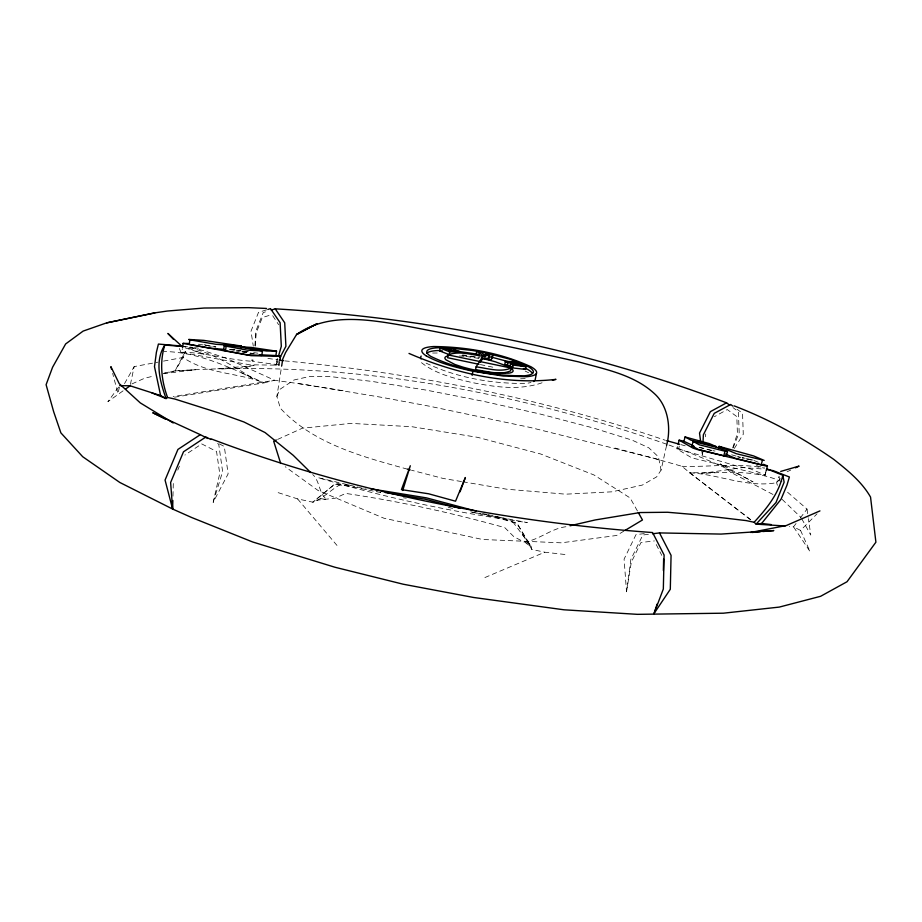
<?xml version="1.0" encoding="UTF-8"?>
<svg xmlns="http://www.w3.org/2000/svg" width="922" height="922" viewBox="0 0 922 922"><rect width="100%" height="100%" fill="white"/><g stroke="black" fill="none" stroke-linecap="round" stroke-linejoin="round"><path stroke-width="0.69" stroke-dasharray="4.61 3.46" d="M172.967 496.186L173.382 480.466M701.654 449.556L702.357 455.053L702.495 452.356M254.968 345.681L255.717 331.367L263.243 312.546L267.242 311.313M255.175 346.188L256.247 332.715L262.321 317.537L271.944 314.598M644.282 533.596L635.984 534.645L624.09 559.124L626.522 591.763L630.855 559.435L642.841 535.002L649.779 534.126M279.758 361.701L279.239 365.17L249.712 364.801L181.818 352.492L182.326 348.908M279.239 365.17L278.513 364.755L279.228 360.053M407.443 469.171C362.3 456.667 313.169 443.782 280.357 408.239L276.888 396.472L281.683 365.942M626.522 591.763L631.316 562.201L640.997 542.505L654.389 540.926M702.357 455.053L703.498 448.023M705.307 436.786L705.756 433.974M130.405 384.428L134.174 366.587L157.927 362.162M277.891 361.482L275.897 365.262L277.338 358.428M462.89 481.791L506.57 489.19L565.601 494.18L612.001 491.818L642.346 485.064L656.614 476.893L661.062 470.105L666.571 445.487M219.401 443.92L224.3 446.444L228.126 473.873L213.189 502.271L219.736 473.562L216.543 451.457L201.711 443.908L184.907 455.053M766.021 471.419L764.937 475.418L694.762 458.591L690.509 457.105L676.921 448.887L677.509 446.582M676.921 448.887L678.569 448.968L679.456 445.476M764.937 475.418L765.882 471.845M275.897 365.262L277.833 358.485M213.189 502.271L222.628 471.568L218.71 444.15L215.033 442.26M732.736 447.85L737.416 433.478L736.805 416.583L727.262 409.541L714.377 416.721M164.266 373.007L175.019 370.886L183.075 357.471L185.357 351.351L175.019 370.886L163.978 373.548M733.128 447.965L739.179 432.579L738.418 411.638L733.025 407.639M276.888 396.472L279.723 389.464L294.014 379.991L309.884 376.407L329.995 376.545L371.946 381.408L426.632 390.179L483.739 401.393L540.361 414.082L593.157 427.946L632.181 440.163L648.834 447.827L658.458 456.886L661.062 470.105M177.739 470.093L179.364 466.209M124.528 383.621L134.174 366.587M734.327 448.472L743.27 434.274L742.544 413.298L737.151 409.299M796.055 523.512L793.519 526.842L789.347 526.427M800.273 517.968L807.027 509.094L786.362 491.184M780.415 478.725L776.566 482.702C747.004 488.003 718.883 474.288 689.794 472.825L681.946 466.29L652.995 458.004L530.081 427.428L429.64 406.245L382.665 397.509L304.629 384.486L274.572 380.267L226.374 358.301L203.981 350.74L188.975 346.949L193.067 347.479M800.561 530.415L793.519 526.842L810.081 551.61L800.561 530.415L817.042 513.831M278.167 492.648L297.552 498.883L312.8 502.19C323.265 498.548 330.502 489.882 340.241 484.684L352.077 485.952M123.087 390.836L107.862 401.727L119.722 385.615L118.004 393.636L112.657 373.398M623.998 531.037L616.622 535.475L561.337 542.827L482.552 539.485L383.921 518.21L318.067 490.481L285.209 466.716M787.134 471.764L790.719 470.07M277.591 439.425L302.416 428.188L351.005 423.394L411.904 426.713L477.584 437.339L540.684 453.993L593.952 474.957L630.118 497.938L637.667 511.399M131.938 383.921L144.639 378.216L154.308 375.888M484.891 577.552L544.752 552.209L564.99 554.502M266.493 309.873L258.517 312.351L251.003 331.205L253.285 346.13M181.818 352.492L182.81 352.227C205.837 352.734 227.988 359.684 250.991 361.193M542.055 382.78C519.397 390.686 495.16 387.033 472.214 382.572C453.555 378.17 433.928 373.675 419.118 360.709M565.901 526.739C550.883 528.571 538.967 540.108 524.076 542.044L513.831 536.65L504.783 527.638C452.564 512.978 399.295 501.291 345.635 493.408L335.274 498.203L316.603 500.243M163.505 361.113L183.075 357.471C207.104 374.136 237.749 372.511 264.118 382.861L274.572 380.267L173.186 396.564M174.615 397.198L264.118 382.861C232.217 368.858 199.809 352.043 164.174 351.524M163.194 373.733L195.372 369.78L175.019 370.886C341.958 359.442 510.304 389.614 667.678 444.554M217.719 368.823L254.08 365.561L238.164 368.477L218.71 368.984M782.063 481.86C757.1 470.255 728.449 471.914 701.619 473.493L742.671 467.558L764.05 469.091M520.607 378.758L523.339 378.7A55.458 10.05 11.1 0 0 527.603 378.101M750.52 519.778L689.794 472.825L715.092 472.467M681.946 466.29C709.387 467.27 737.081 462.464 764.257 468.134M432.625 353.034L440.405 352.999M244.491 351.513L248.341 351.72M229.417 349.726L235.075 350.083M236.481 350.176L240.723 350.441M459.398 355.973L463.605 356.284M198.38 344.217L215.967 346.972L204.35 345.047M340.241 484.684L334.617 484.257L312.8 502.19L334.617 484.257L351.386 486.551L380.809 492.602L376.637 491.61M184.803 346.614L187.581 346.833M461.899 355.581L469.966 356.457A34.321 6.212 11.1 0 1 478.622 357.863M278.513 364.755L252.386 361.378M194.427 347.652L198.507 348.182M462.567 354.878L466.751 355.443M466.405 356.491L479.659 358.543M236.101 351.052L239.443 351.501M231.042 349.231L235.098 349.772M229.981 349.426L241.138 350.925M242.532 351.121L248.11 351.87M253.688 352.63L257.872 353.195M320.948 498.687L326.826 499.54C318.724 493.673 320.003 481.053 312.742 474.553M267.91 358.404L277.822 359.857M284.748 360.882C414.151 372.984 542.32 398.269 665.43 440.313M403.433 497.788L406.256 498.203M758.218 462.199L752.928 460.078L742.464 458.13M298.693 383.644L343.514 390.778M242.325 351.731L254.276 353.714M241.898 351.87L253.988 353.898M461.473 481.549L443.159 478.449L411.558 470.243M712.867 450.674L715.034 451.054M470.865 356.053L480.085 357.759M345.427 484.396L353.218 485.848M475.256 512.713L469.632 511.641L499.148 518.279L517.127 523.466L531.164 546.504L531.81 549.431L544.752 552.209M476.662 512.978L527.349 522.59C456.644 512.897 386.629 498.157 318.24 477.7L355.777 486.643M480.385 364.582L495.483 367.728M482.413 513.45L486.597 514.372M487.992 514.672L496.382 516.516L517.127 523.466L531.81 549.431M752.928 460.078L742.118 457.635L752.433 460.389M185.045 347.801L204.039 354.14L184.527 346.603M357.171 486.977L366.91 489.294M738.211 456.69L740.815 457.324M495.345 516.216L509.198 519.559M181.288 346.004C208.095 350.268 231.111 364.628 253.642 378.85L240.285 372.223M699.06 447.424L713.997 451.215M699.475 447.262L711.53 450.328M204.085 344.644L212.083 346.684M614.951 448.046L658.7 459.64M681.093 444.681L685.207 445.822M448.173 507.204L453.716 508.771M731.665 454.8L736.897 456.309M737.231 456.724L739.986 457.531M529.643 543.657L524.076 542.044L531.164 546.504L512.736 521.737M756.455 465.633L764.35 467.973M678.569 448.968L737.715 466.302L750.623 468.952L765.087 474.98M669.015 445.049C697.747 455.503 726.167 467.224 753.043 481.872L720.382 463.824L731.019 472.467L773.328 494.653M525.194 371.093L528.606 372.753M426.102 363.13C456.69 377.686 491.391 383.725 525.148 383.448A59.7 10.949 11 0 0 530.968 382.492M689.794 472.825L750.727 519.651M782.121 499.367L801.022 517.484M297.552 498.883L336.979 545.421M522.474 534.495L531.164 546.504M272.693 315.716L278.651 324.717M801.725 518.74L810.772 535.094L808.41 518.671M656.234 544.545L661.789 555.39M179.398 348.516L183.075 357.471M777.419 485.272L776.566 482.702L779.067 476.478L779.436 479.175M807.027 509.094L808.202 517.3"/><path stroke-width="1.38" d="M663.379 570.476L663.633 559.009M734.131 405.876C769.444 419.383 802.67 437.777 833.684 459.317C847.525 470.335 861.586 481.48 870.541 497.073L875.9 542.194L847.03 581.736L820.603 596.303L779.286 607.091L723.378 613.199L637.39 614.34L564.022 609.799L473.608 597.479L403.145 584.202L334.928 567.237L252.674 541.986L191.453 517.426L172.621 509.048L172.852 500.473M703.048 441.546L703.382 434.792L714.25 413.344L730.673 404.493L732.84 406.095M182.498 347.709L183.121 343.376L188.388 343.468M260.914 354.82L275.897 355.558L276.531 351.178L251.545 347.456L241.276 346.845L266.504 351.005L276.531 351.178M224.15 349.392L209.905 348.113L189.217 344.379L189.897 339.826L188.722 339.434L203.727 340.368L241.391 346.038L241.057 348.239M224.219 345.831L223.539 350.383L246.704 354.728L261.779 355.419L262.47 350.936L236.77 346.58L224.219 345.831L247.384 350.164L262.47 350.936M225.464 350.913L226.144 346.349M279.931 360.548L280.553 356.411L275.862 355.569M281.683 365.942L282.766 359.004L285.543 352.607L296.561 334.513C328.036 312.397 368.466 319.496 403.871 325.57C462.36 336.691 520.665 348.793 578.739 361.92C605.201 369.399 634.14 374.597 654.931 394.109C668.346 406.567 671.204 428.442 666.571 445.487M449.694 351.812L449.175 354.613L439.667 350.925L440.186 348.136L450.109 348.447A3.527 0.622 10.9 0 1 453.774 349.277A3.527 0.622 10.9 0 1 454.477 350.083A3.688 0.645 10.9 0 1 458.534 351.005A3.688 0.645 10.9 0 1 459.098 351.858L449.694 351.812L440.186 348.136M480.35 362.185L482.367 359.038L482.898 356.249C471.591 354.809 459.075 350.637 448.057 354.889L447.527 357.713L479.014 364.294M472.156 375.358L472.94 371.266C456.932 367.532 440.532 363.879 426.068 355.765M482.898 356.249L476.098 366.864L475.545 369.745C486.851 371.059 499.712 375.646 510.581 370.886L511.134 368.051L448.057 354.889M479.106 355.8L479.636 353.034L482.114 355.27L485.179 355.915L489.663 355.12L488.187 359.419L491.103 360.018L493.005 355.005L488.81 354.129L484.096 354.866L481.515 352.596L477.181 351.697L475.683 353.921L458.66 351.432M485.156 355.673L485.687 352.919L472.191 350.429L447.481 347.767L437.858 347.767A55.481 9.969 11.1 0 0 430.793 356.376C459.502 370.252 492.164 375.888 523.915 375.819A55.481 9.969 11.1 0 0 528.225 366.61L510.8 359.43L485.687 352.919M481.584 358.047L484.638 358.693L485.179 355.915M491.103 360.018L493.005 355.005M505.348 361.562L507.768 362.657L516.043 363.741L510.569 363.983L510.016 366.783L512.448 367.89L525.494 369.422L526.047 366.622L515.963 364.72L521.633 364.547L519.489 363.579L511.214 362.484L517.046 362.404L514.995 361.516L505.348 361.562L504.795 364.351L509.981 365.803M507.227 365.446L507.768 362.657M512.448 367.89L513.001 365.077L510.569 363.983M536.466 373.295L535.152 379.899A59.7 10.949 11 0 1 533.515 381.501M183.409 346.499L164.784 345.058C159.414 362.392 161.419 380.613 167.55 397.463L174.869 399.042L219.655 413.217L243.984 421.999L265.087 432.568L293.254 455.341L310.691 472.537M691.984 445.868L693.102 441.396L719.16 447.931L727.481 451.607L726.329 456.16L723.805 455.756L698.115 449.337L691.984 445.868L693.989 446.225M718.526 448.576L719.079 446.375L753.574 455.917L764.2 460.412L736.378 453.728L719.079 446.375M678.096 444.277L679.145 440.163L683.467 441.096M723.805 455.756L724.957 451.204L727.481 451.607M725.522 454.062L735.226 458.269L761.261 464.757L762.425 460.193M685.069 436.959L690.808 440.128L716.198 446.617L709.41 443.62L685.069 436.959L683.94 441.315L692.998 445.568M766.194 470.646L767.461 465.91L763.508 464.319M278.605 355.765L281.314 346.269L280.115 322.7L270.492 308.628L267.829 309.458M766.92 468.86L782.824 475.256C778.71 493.823 766.655 508.575 754.115 522.255L746.186 520.596L696.248 514.707L667.597 512.263L640.029 512.551L595.22 519.95L570.084 525.77M402.73 490.492L410.313 465.76L401.439 489.617L428.684 493.8L455.537 501.211L465.38 477.515L460.032 491.841M652.557 533.78L659.495 532.916L671.066 555.344L670.306 589.262L654.009 613.579L657.156 604.014M654.009 613.579L663.333 588.997L664.105 555.009L652.58 532.547C502.144 521.679 352.273 492.313 211.011 438.826M279.896 357.69L285.901 346.315L284.714 322.804L275.24 308.835L271.241 310.069M164.784 345.058C154.297 361.32 160.048 381.743 166.098 398.569L167.55 397.463M488.187 359.419L489.133 357.886L484.638 358.693M479.636 353.034L478.599 354.521L475.683 353.921M754.115 522.255L756.132 524.134L761.641 523.454L781.049 499.24L786.904 485.341L789.393 476.997L773.166 470.635L766.655 469.529M125.427 389.153L130.117 385.799L160.624 395.596L166.098 398.569L151.761 392.83M207.68 438.469L200.328 434.665L177.923 449.429L165.061 480.074L172.621 509.048L119.837 482.483L82.703 456.724L60.887 432.879L53.66 411.708L46.1 384.705L52.589 367.233L65.646 343.952L83.13 331.09L106.641 322.873L154.977 312.846L167.378 311.025L204.177 308.029L248.537 307.66L266.516 308.455M511.134 368.051C500.254 372.765 487.404 368.189 476.098 366.864M625.231 530.3L642.461 519.973L638.347 512.62M729.786 405.242L726.548 402.833L710.366 411.661L699.533 433.063L700.766 442.675M795.502 467.8L799.086 466.106L780.727 471.43M276.289 440.013L273.673 441.2L280.68 463.432M819.958 510.903L786.351 525.517L750.623 532.467M552.405 380.233L555.989 379.357C506.201 385.119 454.627 373.283 409.011 353.426M106.641 322.873L154.977 312.846M751.972 532.49L760.154 531.775M762.886 531.533L773.8 530.576L721.073 534.08L659.495 532.916M510.016 366.783L512.759 366.656M440.094 350.556L437.339 350.556A55.458 10.05 11.1 0 0 426.794 353.368M280.553 356.411L251.072 355.662L183.121 343.376M439.667 350.925L442.433 350.959M119.722 385.615L130.117 385.799M785.175 526.001L756.132 524.134L776.024 502.49L784.126 482.171L782.824 475.256M275.24 308.835C429.007 317.848 582.45 347.974 726.548 402.833M241.391 346.038L215.61 344.252L189.897 339.826M181.288 346.004L158.411 344.067L156.394 352.285L154.493 366.645L160.624 395.596M251.913 360.225L252.928 360.318M513.001 365.077L526.047 366.622M761.641 523.454L771.276 524.595M761.261 464.757L763.036 464.965M279.239 360.064L283.377 360.675M370.771 488.821L426.471 497.88L476.328 511.168M385.269 492.521L425.503 499.275L460.113 508.333M472.94 371.266L503.193 376.049L526.485 376.741A59.769 10.73 11 0 0 531.037 366.795C500.807 352.861 466.981 346.868 433.813 346.534A59.769 10.741 11.1 0 0 426.068 355.765M767.323 466.313L697.101 449.487L692.825 448.034L679.145 440.163M488.718 356.641L491.633 357.24M491.726 357.206L508.921 361.804M724.957 451.204L699.256 444.796L693.102 441.396M259.37 354.809L261.779 355.419M407.443 469.171L410.186 469.886M666.721 440.67L679.721 444.3M188.042 343.975L189.217 344.379M523.396 368.477L525.494 369.422M200.328 434.665L152.764 412.756L165.499 419.199M525.206 368.212L527.672 369.399A55.458 10.05 11.1 0 1 531.913 372.695M210.827 439.483L205.917 436.959L183.513 451.78L170.616 482.506L172.621 509.048M173.186 422.968L140.294 402.902L119.238 383.679L110.871 366.656L111.585 369.353M180.62 345.093L167.896 333.453L173.543 339.411M482.367 358.6A34.321 6.212 11.1 0 1 495.425 361.827L508.034 366.483L511.652 368.696A35.543 6.442 11.1 0 1 509.013 373.145L496.704 373.283L488.406 372.419A34.356 6.224 11.1 0 1 462.026 366.841L454.846 364.444L445.994 359.834A35.543 6.442 11.1 0 1 448.173 355.834M421.054 358.946A59.711 10.949 11.1 0 1 421.193 356.088M455.756 351.247L450.72 351.213L448.438 350.325L455.756 351.247M451.561 349.692L444.761 348.908L451.561 349.692M307.257 328.82L296.561 334.513L317.11 323.668L307.257 328.82"/></g></svg>
